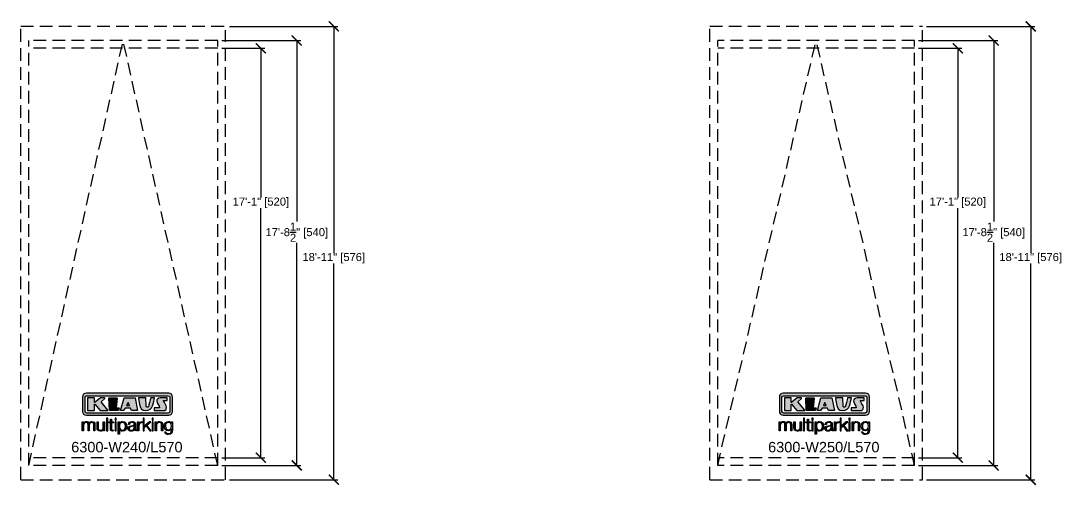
# Model space of a CAD drawing. Extents: x -210816 to 20092, y 4708 to 41486.
# Drawn here: x 16581 to 17101, y 9720 to 9952 of the extents above; entities that cross this region are included whole.
import ezdxf

# ---------------------------------------------------------------- set-up
doc = ezdxf.new("R2010")
doc.units = 0
doc.header["$MEASUREMENT"] = 0
doc.linetypes.add('DASHED', pattern=[0.2067, 0.1654, -0.0413])
doc.linetypes.add('HIDDEN', pattern=[9.525, 6.35, -3.175])
doc.layers.get('0').update_dxf_attribs({"linetype": 'CONTINUOUS'})
doc.layers.get('DEFPOINTS').update_dxf_attribs({"linetype": 'CONTINUOUS'})
for name, color, linetype in [('DIM', 6, 'CONTINUOUS'), ('KLAUS', 30, 'CONTINUOUS'), ('LOGO', 7, 'CONTINUOUS')]:
    doc.layers.add(name, color=color, linetype=linetype)
doc.styles.get("Standard").update_dxf_attribs({"font": 'arial.ttf'})
doc.dimstyles.get("Standard").update_dxf_attribs({"dimtxt": 5, "dimasz": 5, "dimexe": 2, "dimexo": 2, "dimgap": 0.09, "dimtad": 0, "dimtih": 1, "dimtoh": 1, "dimdec": 1, "dimzin": 0, "dimdsep": 46, "dimlunit": 4, "dimtxsty": 'Standard', "dimblk": 'ARCHTICK', "dimcen": -0.09, "dimadec": 0, "dimazin": 0, "dimtfac": 1, "dimtdec": 4, "dimtofl": 0, "dimtmove": 0, "dimatfit": 3, "dimldrblk": 'ARCHTICK', "dimfxl": 1, "dimtolj": 1, "dimtzin": 0, "dimarcsym": 0})

# ---------------------------------------------------------------- blocks, each defined once
blk = doc.blocks.new('_ARCHTICK')
at = {"color": 0, "linetype": 'ByBlock', "const_width": 0.15}
blk.add_lwpolyline([(-0.5, -0.5), (0.5, 0.5)], dxfattribs=at)
blk = doc.blocks.new('*D10976')
at = {"layer": 'DEFPOINTS', "color": 0}
for p in [(16679.45, 9942.21), (16679.45, 9729.66), (16719, 9729.66)]:
    blk.add_point(p, dxfattribs=at)
at = {"layer": 'DIM', "color": 0, "lineweight": -2}
for p, q in [((16681.45, 9942.21), (16721, 9942.21)), ((16719, 9942.21), (16719, 9851.7)), ((16719, 9729.66), (16719, 9841.04)), ((16681.45, 9729.66), (16721, 9729.66))]:
    blk.add_line(p, q, dxfattribs=at)
at = {"layer": 'DIM', "color": 0, "lineweight": -2, "xscale": 5, "yscale": 5, "zscale": 5}
for p, rotation in [((16719, 9942.21), 90), ((16719, 9729.66), 270)]:
    blk.add_blockref('_ARCHTICK', p, dxfattribs=dict(at, rotation=rotation))
at = {"layer": 'DIM', "color": 0, "insert": (16719, 9846.37), "char_height": 4, "attachment_point": 5}
blk.add_mtext('\\A1;17\'-8{\\H1.000000x;\\S1/2;}" [540]', dxfattribs=at)
blk = doc.blocks.new('*D10977')
at = {"layer": 'DEFPOINTS', "color": 0}
for p in [(16683.38, 9949.31), (16683.38, 9722.56), (16737.48, 9722.56)]:
    blk.add_point(p, dxfattribs=at)
at = {"layer": 'DIM', "color": 0, "lineweight": -2}
for p, q in [((16685.38, 9949.31), (16739.48, 9949.31)), ((16737.48, 9949.31), (16737.48, 9835.97)), ((16737.48, 9722.56), (16737.48, 9830.67)), ((16685.38, 9722.56), (16739.48, 9722.56))]:
    blk.add_line(p, q, dxfattribs=at)
at = {"layer": 'DIM', "color": 0, "lineweight": -2, "xscale": 5, "yscale": 5, "zscale": 5}
for p, rotation in [((16737.48, 9949.31), 90), ((16737.48, 9722.56), 270)]:
    blk.add_blockref('_ARCHTICK', p, dxfattribs=dict(at, rotation=rotation))
at = {"layer": 'DIM', "color": 0, "insert": (16737.48, 9833.32), "char_height": 4, "attachment_point": 5}
blk.add_mtext('\\A1;18\'-11" [576]', dxfattribs=at)
blk = doc.blocks.new('*D10978')
at = {"layer": 'DEFPOINTS', "color": 0}
for p in [(16679.45, 9938.31), (16679.45, 9733.56), (16701.05, 9733.56)]:
    blk.add_point(p, dxfattribs=at)
at = {"layer": 'DIM', "color": 0, "lineweight": -2}
for p, q in [((16681.45, 9938.31), (16703.05, 9938.31)), ((16701.05, 9938.31), (16701.05, 9863.71)), ((16701.05, 9733.56), (16701.05, 9858.4)), ((16681.45, 9733.56), (16703.05, 9733.56))]:
    blk.add_line(p, q, dxfattribs=at)
at = {"layer": 'DIM', "color": 0, "lineweight": -2, "xscale": 5, "yscale": 5, "zscale": 5}
for p, rotation in [((16701.05, 9938.31), 90), ((16701.05, 9733.56), 270)]:
    blk.add_blockref('_ARCHTICK', p, dxfattribs=dict(at, rotation=rotation))
at = {"layer": 'DIM', "color": 0, "insert": (16701.05, 9861.05), "char_height": 4, "attachment_point": 5}
blk.add_mtext('\\A1;17\'-1" [520]', dxfattribs=at)
blk = doc.blocks.new('*D10994')
at = {"layer": 'DEFPOINTS', "color": 0}
for p in [(17027.88, 9942.21), (17027.88, 9729.66), (17067.43, 9729.66)]:
    blk.add_point(p, dxfattribs=at)
at = {"layer": 'DIM', "color": 0, "lineweight": -2}
for p, q in [((17029.88, 9942.21), (17069.43, 9942.21)), ((17067.43, 9942.21), (17067.43, 9851.7)), ((17067.43, 9729.66), (17067.43, 9841.04)), ((17029.88, 9729.66), (17069.43, 9729.66))]:
    blk.add_line(p, q, dxfattribs=at)
at = {"layer": 'DIM', "color": 0, "lineweight": -2, "xscale": 5, "yscale": 5, "zscale": 5}
for p, rotation in [((17067.43, 9942.21), 90), ((17067.43, 9729.66), 270)]:
    blk.add_blockref('_ARCHTICK', p, dxfattribs=dict(at, rotation=rotation))
at = {"layer": 'DIM', "color": 0, "insert": (17067.43, 9846.37), "char_height": 4, "attachment_point": 5}
blk.add_mtext('\\A1;17\'-8{\\H1.000000x;\\S1/2;}" [540]', dxfattribs=at)
blk = doc.blocks.new('*D10995')
at = {"layer": 'DEFPOINTS', "color": 0}
for p in [(17031.81, 9949.31), (17031.81, 9722.56), (17085.92, 9722.56)]:
    blk.add_point(p, dxfattribs=at)
at = {"layer": 'DIM', "color": 0, "lineweight": -2}
for p, q in [((17033.81, 9949.31), (17087.92, 9949.31)), ((17085.92, 9949.31), (17085.92, 9835.97)), ((17085.92, 9722.56), (17085.92, 9830.67)), ((17033.81, 9722.56), (17087.92, 9722.56))]:
    blk.add_line(p, q, dxfattribs=at)
at = {"layer": 'DIM', "color": 0, "lineweight": -2, "xscale": 5, "yscale": 5, "zscale": 5}
for p, rotation in [((17085.92, 9949.31), 90), ((17085.92, 9722.56), 270)]:
    blk.add_blockref('_ARCHTICK', p, dxfattribs=dict(at, rotation=rotation))
at = {"layer": 'DIM', "color": 0, "insert": (17085.92, 9833.32), "char_height": 4, "attachment_point": 5}
blk.add_mtext('\\A1;18\'-11" [576]', dxfattribs=at)
blk = doc.blocks.new('*D10996')
at = {"layer": 'DEFPOINTS', "color": 0}
for p in [(17027.88, 9938.31), (17027.88, 9733.56), (17049.48, 9733.56)]:
    blk.add_point(p, dxfattribs=at)
at = {"layer": 'DIM', "color": 0, "lineweight": -2}
for p, q in [((17029.88, 9938.31), (17051.48, 9938.31)), ((17049.48, 9938.31), (17049.48, 9863.71)), ((17049.48, 9733.56), (17049.48, 9858.4)), ((17029.88, 9733.56), (17051.48, 9733.56))]:
    blk.add_line(p, q, dxfattribs=at)
at = {"layer": 'DIM', "color": 0, "lineweight": -2, "xscale": 5, "yscale": 5, "zscale": 5}
for p, rotation in [((17049.48, 9938.31), 90), ((17049.48, 9733.56), 270)]:
    blk.add_blockref('_ARCHTICK', p, dxfattribs=dict(at, rotation=rotation))
at = {"layer": 'DIM', "color": 0, "insert": (17049.48, 9861.05), "char_height": 4, "attachment_point": 5}
blk.add_mtext('\\A1;17\'-1" [520]', dxfattribs=at)
blk = doc.blocks.new('KLAUS')
at = {"layer": 'LOGO'}
h = blk.add_hatch(color=8, dxfattribs=at)
h.dxf.hatch_style = 2
edge = h.paths.add_edge_path()
edge.add_spline(control_points=[(3.6, 29.09), (2.88, 29.09), (2.3, 28.51), (2.3, 27.8), (2.3, 27.8), (2.3, 16.11), (2.3, 16.11), (2.3, 15.39), (2.88, 14.81), (3.6, 14.81), (3.6, 14.81), (71.16, 14.81), (71.16, 14.81), (71.88, 14.81), (72.46, 15.39), (72.46, 16.11), (72.46, 16.11), (72.46, 27.8), (72.46, 27.8), (72.46, 28.51), (71.88, 29.09), (71.16, 29.09), (71.16, 29.09), (3.6, 29.09), (3.6, 29.09), (3.6, 29.09), (3.6, 29.09), (3.6, 29.09)], knot_values=[0, 0, 0, 0, 1, 1, 1, 2, 2, 2, 3, 3, 3, 4, 4, 4, 5, 5, 5, 6, 6, 6, 7, 7, 7, 8, 8, 8, 9, 9, 9, 9], degree=3, periodic=0)
edge = h.paths.add_edge_path()
edge.add_spline(control_points=[(3.35, 31.23), (3.35, 31.23), (71.47, 31.23), (71.47, 31.23), (73.26, 31.23), (74.71, 29.77), (74.71, 27.99), (74.71, 27.99), (74.71, 16.17), (74.71, 16.17), (74.71, 14.38), (73.26, 12.93), (71.47, 12.93), (71.47, 12.93), (3.35, 12.93), (3.35, 12.93), (1.56, 12.93), (0.11, 14.38), (0.11, 16.17), (0.11, 16.17), (0.11, 27.99), (0.11, 27.99), (0.11, 29.77), (1.56, 31.23), (3.35, 31.23), (3.35, 31.23), (3.35, 31.23), (3.35, 31.23)], knot_values=[0, 0, 0, 0, 1, 1, 1, 2, 2, 2, 3, 3, 3, 4, 4, 4, 5, 5, 5, 6, 6, 6, 7, 7, 7, 8, 8, 8, 9, 9, 9, 9], degree=3, periodic=0)
h = blk.add_hatch(color=8, dxfattribs=at)
h.dxf.hatch_style = 2
edge = h.paths.add_edge_path()
edge.add_spline(control_points=[(4.5, 27.33), (4.5, 27.33), (9.7, 27.33), (9.7, 27.33), (9.84, 27.33), (9.96, 27.22), (9.96, 27.08), (9.96, 27.08), (9.96, 23.69), (9.96, 23.69), (9.96, 23.69), (9.94, 23.64), (10.04, 23.59), (10.14, 23.53), (10.2, 23.57), (10.2, 23.57), (10.2, 23.57), (10.51, 23.75), (10.51, 23.75), (10.51, 23.75), (14.94, 27.33), (14.94, 27.33), (14.94, 27.33), (18.41, 27.33), (18.41, 27.33), (18.41, 27.33), (18.49, 27.33), (18.56, 27.2), (18.65, 27.04), (18.53, 26.91), (18.53, 26.91), (18.53, 26.91), (15.49, 24.11), (15.49, 24.11), (15.49, 24.11), (21.14, 17.06), (21.14, 17.06), (21.14, 17.06), (21.13, 16.91), (21.13, 16.91), (21.08, 16.84), (20.99, 16.82), (20.99, 16.82), (20.99, 16.82), (14.7, 16.82), (14.7, 16.82), (14.7, 16.82), (10.26, 22.17), (10.26, 22.17), (10.26, 22.17), (10.19, 22.24), (10.08, 22.21), (9.97, 22.18), (9.96, 22.11), (9.96, 22.11), (9.96, 22.11), (9.96, 17.08), (9.96, 17.08), (9.96, 16.94), (9.84, 16.82), (9.7, 16.82), (9.7, 16.82), (4.5, 16.82), (4.5, 16.82), (4.36, 16.82), (4.25, 16.94), (4.25, 17.08), (4.25, 17.08), (4.25, 27.08), (4.25, 27.08), (4.25, 27.22), (4.36, 27.33), (4.5, 27.33), (4.5, 27.33), (4.5, 27.33), (4.5, 27.33)], knot_values=[0, 0, 0, 0, 1, 1, 1, 2, 2, 2, 3, 3, 3, 4, 4, 4, 5, 5, 5, 6, 6, 6, 7, 7, 7, 8, 8, 8, 9, 9, 9, 10, 10, 10, 11, 11, 11, 12, 12, 12, 13, 13, 13, 14, 14, 14, 15, 15, 15, 16, 16, 16, 17, 17, 17, 18, 18, 18, 19, 19, 19, 20, 20, 20, 21, 21, 21, 22, 22, 22, 23, 23, 23, 24, 24, 24, 25, 25, 25, 25], degree=3, periodic=0)
h = blk.add_hatch(color=8, dxfattribs=at)
h.dxf.hatch_style = 2
h.paths.add_polyline_path([(22.42, 17.06), (21.97, 27.15), (22.24, 27.33), (28.55, 27.33), (28.86, 26.97), (28.01, 19.08), (30.26, 19.07), (30.44, 18.95), (30.08, 16.95), (29.49, 16.82), (22.6, 16.82)])
h = blk.add_hatch(color=8, dxfattribs=at)
h.paths.add_polyline_path([(36.52, 21.01), (38.93, 21.01), (37.87, 23.57)])
h.paths.add_polyline_path([(34.52, 27.33), (43.65, 27.33), (45.76, 16.94), (45.57, 16.82), (40.83, 16.82), (39.89, 18.95), (35.42, 18.95), (34.27, 16.82), (31.78, 16.82), (31.66, 17)])
h = blk.add_hatch(color=8, dxfattribs=at)
h.dxf.hatch_style = 2
edge = h.paths.add_edge_path()
edge.add_spline(control_points=[(52.69, 27.32), (52.69, 27.32), (52.88, 20.14), (52.88, 20.14), (53.01, 19.89), (53.2, 19.77), (53.43, 19.71), (53.91, 19.59), (54.43, 19.57), (54.64, 20.03), (55.23, 21.34), (56.27, 25.45), (56.6, 27.33), (56.6, 27.33), (59.77, 27.33), (59.77, 27.33), (58.77, 23.9), (58.56, 16.82), (52.63, 16.76), (48.72, 16.72), (48.01, 19.35), (47.27, 22.24), (46.89, 23.68), (46.54, 27.33), (46.54, 27.33), (46.54, 27.33), (52.69, 27.32), (52.69, 27.32), (52.69, 27.32), (52.69, 27.32), (52.69, 27.32)], knot_values=[0, 0, 0, 0, 1, 1, 1, 2, 2, 2, 3, 3, 3, 4, 4, 4, 5, 5, 5, 6, 6, 6, 7, 7, 7, 8, 8, 8, 9, 9, 9, 10, 10, 10, 10], degree=3, periodic=0)
h = blk.add_hatch(color=8, dxfattribs=at)
h.dxf.hatch_style = 2
edge = h.paths.add_edge_path()
edge.add_spline(control_points=[(64.46, 27.33), (64.46, 27.33), (70.31, 27.33), (70.31, 27.33), (70.31, 26.52), (70.31, 26.02), (70.31, 25.12), (70.31, 25.12), (67.3, 25.12), (67.3, 25.12), (67.24, 25.04), (67.25, 25.11), (67.25, 24.91), (67.25, 24.88), (69.73, 20.38), (69.73, 19.57), (69.73, 16.4), (67.22, 16.81), (65.9, 16.82), (65.9, 16.82), (59.59, 16.82), (59.59, 16.82), (59.59, 17.76), (59.59, 18.23), (59.59, 19.14), (59.59, 19.14), (63.75, 19.14), (63.75, 19.14), (63.82, 19.22), (63.81, 19.11), (63.81, 19.31), (63.81, 20.32), (61.58, 23.06), (61.58, 24.63), (61.58, 26.33), (62.83, 27.34), (64.46, 27.33), (64.46, 27.33), (64.46, 27.33), (64.46, 27.33)], knot_values=[0, 0, 0, 0, 1, 1, 1, 2, 2, 2, 3, 3, 3, 4, 4, 4, 5, 5, 5, 6, 6, 6, 7, 7, 7, 8, 8, 8, 9, 9, 9, 10, 10, 10, 11, 11, 11, 12, 12, 12, 13, 13, 13, 13], degree=3, periodic=0)
h = blk.add_hatch(color=30, dxfattribs=at)
h.dxf.hatch_style = 2
h.paths.add_polyline_path([(20.07, 0), (20.99, 0), (20.99, 10.45), (20.07, 10.45)])
h = blk.add_hatch(color=30, dxfattribs=at)
h.dxf.hatch_style = 2
edge = h.paths.add_edge_path()
edge.add_spline(control_points=[(24.22, 9.82), (24.22, 9.82), (23.3, 9.82), (23.3, 9.82), (23.3, 9.82), (23.3, 7.55), (23.3, 7.55), (23.3, 7.55), (21.98, 7.55), (21.98, 7.55), (21.98, 7.55), (21.98, 6.78), (21.98, 6.78), (21.98, 6.78), (23.3, 6.78), (23.3, 6.78), (23.3, 6.78), (23.3, 1.61), (23.3, 1.61), (23.28, 0.32), (23.71, -0.09), (24.94, -0.09), (25.22, -0.09), (25.48, -0.06), (25.76, -0.06), (25.76, -0.06), (25.76, 0.73), (25.76, 0.73), (25.5, 0.7), (25.23, 0.69), (24.97, 0.69), (24.31, 0.73), (24.22, 1.08), (24.22, 1.68), (24.22, 1.68), (24.22, 6.78), (24.22, 6.78), (24.22, 6.78), (25.76, 6.78), (25.76, 6.78), (25.76, 6.78), (25.76, 7.55), (25.76, 7.55), (25.76, 7.55), (24.22, 7.55), (24.22, 7.55), (24.22, 7.55), (24.22, 9.82), (24.22, 9.82), (24.22, 9.82), (24.22, 9.82), (24.22, 9.82)], knot_values=[0, 0, 0, 0, 1, 1, 1, 2, 2, 2, 3, 3, 3, 4, 4, 4, 5, 5, 5, 6, 6, 6, 7, 7, 7, 8, 8, 8, 9, 9, 9, 10, 10, 10, 11, 11, 11, 12, 12, 12, 13, 13, 13, 14, 14, 14, 15, 15, 15, 16, 16, 16, 17, 17, 17, 17], degree=3, periodic=0)
h = blk.add_hatch(color=30, dxfattribs=at)
h.paths.add_polyline_path([(27.1, 0), (28.03, 0), (28.03, 7.55), (27.1, 7.55)])
h.paths.add_polyline_path([(27.1, 8.98), (28.03, 8.98), (28.03, 10.45), (27.1, 10.45)])
h = blk.add_hatch(color=30, dxfattribs=at)
h.dxf.hatch_style = 2
h.paths.add_polyline_path([(50.4, 0), (51.32, 0), (51.32, 2.87), (52.82, 4.11), (55.8, 0), (56.96, 0), (53.52, 4.76), (56.74, 7.55), (55.51, 7.55), (51.32, 3.89), (51.32, 10.45), (50.4, 10.45)])
h = blk.add_hatch(color=30, dxfattribs=at)
h.paths.add_polyline_path([(57.74, 0), (58.66, 0), (58.66, 7.55), (57.74, 7.55)])
h.paths.add_polyline_path([(57.74, 8.98), (58.66, 8.98), (58.66, 10.45), (57.74, 10.45)])
h = blk.add_hatch(color=30, dxfattribs=at)
h.dxf.hatch_style = 2
edge = h.paths.add_edge_path()
edge.add_spline(control_points=[(0, 0), (0, 0), (0.92, 0), (0.92, 0), (0.92, 0), (0.92, 4.22), (0.92, 4.22), (0.94, 5.8), (1.58, 7), (3.18, 7), (4.35, 7), (4.77, 6.15), (4.76, 5.12), (4.76, 5.12), (4.76, 0), (4.76, 0), (4.76, 0), (5.68, 0), (5.68, 0), (5.68, 0), (5.68, 4.27), (5.68, 4.27), (5.68, 5.68), (6.14, 7), (7.73, 7), (9.05, 7), (9.52, 6.32), (9.52, 5.08), (9.52, 5.08), (9.52, 0), (9.52, 0), (9.52, 0), (10.44, 0), (10.44, 0), (10.44, 0), (10.44, 5.12), (10.44, 5.12), (10.44, 6.91), (9.59, 7.77), (7.94, 7.77), (6.94, 7.77), (5.99, 7.29), (5.54, 6.3), (5.26, 7.29), (4.36, 7.77), (3.37, 7.77), (2.17, 7.77), (1.38, 7.19), (0.89, 6.28), (0.89, 6.28), (0.85, 6.28), (0.85, 6.28), (0.85, 6.28), (0.85, 7.55), (0.85, 7.55), (0.85, 7.55), (0, 7.55), (0, 7.55), (0, 7.55), (0, 0), (0, 0), (0, 0), (0, 0), (0, 0)], knot_values=[0, 0, 0, 0, 1, 1, 1, 2, 2, 2, 3, 3, 3, 4, 4, 4, 5, 5, 5, 6, 6, 6, 7, 7, 7, 8, 8, 8, 9, 9, 9, 10, 10, 10, 11, 11, 11, 12, 12, 12, 13, 13, 13, 14, 14, 14, 15, 15, 15, 16, 16, 16, 17, 17, 17, 18, 18, 18, 19, 19, 19, 20, 20, 20, 21, 21, 21, 21], degree=3, periodic=0)
h = blk.add_hatch(color=30, dxfattribs=at)
h.dxf.hatch_style = 2
edge = h.paths.add_edge_path()
edge.add_spline(control_points=[(18.31, 7.55), (18.31, 7.55), (17.39, 7.55), (17.39, 7.55), (17.39, 7.55), (17.39, 3.59), (17.39, 3.59), (17.39, 2.05), (16.7, 0.56), (15.12, 0.56), (13.66, 0.56), (13.15, 1.27), (13.1, 2.64), (13.1, 2.64), (13.1, 7.55), (13.1, 7.55), (13.1, 7.55), (12.18, 7.55), (12.18, 7.55), (12.18, 7.55), (12.18, 2.65), (12.18, 2.65), (12.18, 0.89), (12.93, -0.22), (14.83, -0.22), (15.96, -0.22), (16.95, 0.35), (17.44, 1.36), (17.44, 1.36), (17.47, 1.36), (17.47, 1.36), (17.47, 1.36), (17.47, 0), (17.47, 0), (17.47, 0), (18.31, 0), (18.31, 0), (18.31, 0), (18.31, 7.55), (18.31, 7.55), (18.31, 7.55), (18.31, 7.55), (18.31, 7.55)], knot_values=[0, 0, 0, 0, 1, 1, 1, 2, 2, 2, 3, 3, 3, 4, 4, 4, 5, 5, 5, 6, 6, 6, 7, 7, 7, 8, 8, 8, 9, 9, 9, 10, 10, 10, 11, 11, 11, 12, 12, 12, 13, 13, 13, 14, 14, 14, 14], degree=3, periodic=0)
h = blk.add_hatch(color=30, dxfattribs=at)
edge = h.paths.add_edge_path()
edge.add_spline(control_points=[(35.84, 3.78), (35.84, 2.21), (35.12, 0.56), (33.37, 0.56), (31.4, 0.56), (30.72, 2.21), (30.72, 3.78), (30.72, 5.49), (31.33, 7), (33.37, 7), (35.12, 7), (35.84, 5.34), (35.84, 3.78), (35.84, 3.78), (35.84, 3.78), (35.84, 3.78)], knot_values=[0, 0, 0, 0, 1, 1, 1, 2, 2, 2, 3, 3, 3, 4, 4, 4, 5, 5, 5, 5], degree=3, periodic=0)
edge = h.paths.add_edge_path()
edge.add_spline(control_points=[(29.79, -2.8), (29.79, -2.8), (30.72, -2.8), (30.72, -2.8), (30.72, -2.8), (30.72, 1.43), (30.72, 1.43), (30.72, 1.43), (30.74, 1.43), (30.74, 1.43), (31.14, 0.35), (32.24, -0.22), (33.37, -0.22), (35.66, -0.22), (36.76, 1.64), (36.76, 3.78), (36.76, 5.91), (35.66, 7.77), (33.37, 7.77), (32.15, 7.77), (31.1, 7.14), (30.67, 6.12), (30.67, 6.12), (30.64, 6.12), (30.64, 6.12), (30.64, 6.12), (30.64, 7.55), (30.64, 7.55), (30.64, 7.55), (29.79, 7.55), (29.79, 7.55), (29.79, 7.55), (29.79, -2.8), (29.79, -2.8), (29.79, -2.8), (29.79, -2.8), (29.79, -2.8)], knot_values=[0, 0, 0, 0, 1, 1, 1, 2, 2, 2, 3, 3, 3, 4, 4, 4, 5, 5, 5, 6, 6, 6, 7, 7, 7, 8, 8, 8, 9, 9, 9, 10, 10, 10, 11, 11, 11, 12, 12, 12, 12], degree=3, periodic=0)
h = blk.add_hatch(color=30, dxfattribs=at)
edge = h.paths.add_edge_path()
edge.add_spline(control_points=[(43.03, 2.93), (43.04, 1.45), (41.8, 0.56), (40.39, 0.56), (39.53, 0.56), (38.71, 1.13), (38.71, 2.05), (38.71, 3.53), (40.66, 3.51), (42.22, 3.79), (42.47, 3.84), (42.88, 3.91), (43, 4.13), (43, 4.13), (43.03, 4.13), (43.03, 4.13), (43.03, 4.13), (43.03, 2.93), (43.03, 2.93), (43.03, 2.93), (43.03, 2.93), (43.03, 2.93)], knot_values=[0, 0, 0, 0, 1, 1, 1, 2, 2, 2, 3, 3, 3, 4, 4, 4, 5, 5, 5, 6, 6, 6, 7, 7, 7, 7], degree=3, periodic=0)
edge = h.paths.add_edge_path()
edge.add_spline(control_points=[(39.03, 5.24), (39.06, 6.47), (39.91, 7), (41.05, 7), (42.14, 7), (43.03, 6.69), (43.03, 5.45), (43.03, 4.61), (42.6, 4.51), (41.84, 4.42), (39.85, 4.19), (37.79, 4.11), (37.79, 1.99), (37.79, 0.47), (38.93, -0.22), (40.32, -0.22), (41.77, -0.22), (42.43, 0.34), (43.07, 1.32), (43.07, 1.32), (43.1, 1.32), (43.1, 1.32), (43.1, 0.53), (43.25, 0), (44.19, 0), (44.43, 0), (44.58, 0.01), (44.79, 0.06), (44.79, 0.06), (44.79, 0.83), (44.79, 0.83), (44.71, 0.81), (44.6, 0.78), (44.49, 0.78), (44.13, 0.78), (43.95, 0.98), (43.95, 1.33), (43.95, 1.33), (43.95, 5.34), (43.95, 5.34), (43.95, 7.36), (42.5, 7.77), (41.17, 7.77), (39.44, 7.77), (38.2, 7.01), (38.11, 5.24), (38.11, 5.24), (39.03, 5.24), (39.03, 5.24), (39.03, 5.24), (39.03, 5.24), (39.03, 5.24)], knot_values=[0, 0, 0, 0, 1, 1, 1, 2, 2, 2, 3, 3, 3, 4, 4, 4, 5, 5, 5, 6, 6, 6, 7, 7, 7, 8, 8, 8, 9, 9, 9, 10, 10, 10, 11, 11, 11, 12, 12, 12, 13, 13, 13, 14, 14, 14, 15, 15, 15, 16, 16, 16, 17, 17, 17, 17], degree=3, periodic=0)
h = blk.add_hatch(color=30, dxfattribs=at)
h.dxf.hatch_style = 2
edge = h.paths.add_edge_path()
edge.add_spline(control_points=[(45.79, 0), (45.79, 0), (46.71, 0), (46.71, 0), (46.71, 0), (46.71, 4.03), (46.71, 4.03), (46.71, 5.59), (47.85, 6.82), (49.52, 6.73), (49.52, 6.73), (49.52, 7.66), (49.52, 7.66), (48.16, 7.72), (47.14, 7), (46.67, 5.78), (46.67, 5.78), (46.64, 5.78), (46.64, 5.78), (46.64, 5.78), (46.64, 7.55), (46.64, 7.55), (46.64, 7.55), (45.79, 7.55), (45.79, 7.55), (45.79, 7.55), (45.79, 0), (45.79, 0), (45.79, 0), (45.79, 0), (45.79, 0)], knot_values=[0, 0, 0, 0, 1, 1, 1, 2, 2, 2, 3, 3, 3, 4, 4, 4, 5, 5, 5, 6, 6, 6, 7, 7, 7, 8, 8, 8, 9, 9, 9, 10, 10, 10, 10], degree=3, periodic=0)
h = blk.add_hatch(color=30, dxfattribs=at)
h.dxf.hatch_style = 2
edge = h.paths.add_edge_path()
edge.add_spline(control_points=[(60.41, 0), (60.41, 0), (61.33, 0), (61.33, 0), (61.33, 0), (61.33, 4.41), (61.33, 4.41), (61.36, 5.89), (62.24, 7), (63.7, 7), (65.2, 7), (65.62, 6.02), (65.62, 4.71), (65.62, 4.71), (65.62, 0), (65.62, 0), (65.62, 0), (66.54, 0), (66.54, 0), (66.54, 0), (66.54, 4.86), (66.54, 4.86), (66.54, 6.66), (65.9, 7.77), (63.78, 7.77), (62.71, 7.77), (61.7, 7.16), (61.36, 6.25), (61.36, 6.25), (61.33, 6.25), (61.33, 6.25), (61.33, 6.25), (61.33, 7.55), (61.33, 7.55), (61.33, 7.55), (60.41, 7.55), (60.41, 7.55), (60.41, 7.55), (60.41, 0), (60.41, 0), (60.41, 0), (60.41, 0), (60.41, 0)], knot_values=[0, 0, 0, 0, 1, 1, 1, 2, 2, 2, 3, 3, 3, 4, 4, 4, 5, 5, 5, 6, 6, 6, 7, 7, 7, 8, 8, 8, 9, 9, 9, 10, 10, 10, 11, 11, 11, 12, 12, 12, 13, 13, 13, 14, 14, 14, 14], degree=3, periodic=0)
h = blk.add_hatch(color=30, dxfattribs=at)
edge = h.paths.add_edge_path()
edge.add_spline(control_points=[(71.32, 0.86), (69.62, 0.86), (68.83, 2.34), (68.83, 3.86), (68.83, 5.43), (69.56, 7), (71.32, 7), (73.06, 7), (73.75, 5.34), (73.75, 3.86), (73.75, 2.33), (72.91, 0.86), (71.32, 0.86), (71.32, 0.86), (71.32, 0.86), (71.32, 0.86)], knot_values=[0, 0, 0, 0, 1, 1, 1, 2, 2, 2, 3, 3, 3, 4, 4, 4, 5, 5, 5, 5], degree=3, periodic=0)
edge = h.paths.add_edge_path()
edge.add_spline(control_points=[(74.67, 7.55), (74.67, 7.55), (73.75, 7.55), (73.75, 7.55), (73.75, 7.55), (73.75, 6.25), (73.75, 6.25), (73.75, 6.25), (73.72, 6.25), (73.72, 6.25), (73.35, 7.09), (72.41, 7.77), (71.32, 7.77), (69.13, 7.77), (67.9, 6.05), (67.9, 3.97), (67.9, 1.82), (68.9, 0.09), (71.32, 0.09), (72.4, 0.09), (73.29, 0.72), (73.72, 1.64), (73.72, 1.64), (73.75, 1.64), (73.75, 1.64), (73.75, 1.64), (73.75, 0.61), (73.75, 0.61), (73.75, -1.23), (73.01, -2.24), (71.32, -2.24), (70.29, -2.24), (69.31, -1.85), (69.1, -0.73), (69.1, -0.73), (68.18, -0.73), (68.18, -0.73), (68.31, -2.34), (69.81, -3.02), (71.32, -3.02), (73.79, -3.02), (74.65, -1.64), (74.67, 0.61), (74.67, 0.61), (74.67, 7.55), (74.67, 7.55), (74.67, 7.55), (74.67, 7.55), (74.67, 7.55)], knot_values=[0, 0, 0, 0, 1, 1, 1, 2, 2, 2, 3, 3, 3, 4, 4, 4, 5, 5, 5, 6, 6, 6, 7, 7, 7, 8, 8, 8, 9, 9, 9, 10, 10, 10, 11, 11, 11, 12, 12, 12, 13, 13, 13, 14, 14, 14, 15, 15, 15, 16, 16, 16, 16], degree=3, periodic=0)
for points in [[(22.42, 17.06), (21.97, 27.15), (22.24, 27.33), (28.55, 27.33), (28.86, 26.97), (28.01, 19.08), (30.26, 19.07), (30.44, 18.95), (30.08, 16.95), (29.49, 16.82), (22.6, 16.82), (22.42, 17.06), (22.42, 17.06)], [(34.52, 27.33), (43.65, 27.33), (45.76, 16.94), (45.57, 16.82), (40.83, 16.82), (39.89, 18.95), (35.42, 18.95), (34.27, 16.82), (31.78, 16.82), (31.66, 17), (34.52, 27.33), (34.52, 27.33)], [(36.52, 21.01), (38.93, 21.01), (37.87, 23.57), (36.52, 21.01), (36.52, 21.01)], [(20.07, 0), (20.99, 0), (20.99, 10.45), (20.07, 10.45), (20.07, 0), (20.07, 0)], [(27.1, 8.98), (28.03, 8.98), (28.03, 10.45), (27.1, 10.45), (27.1, 8.98), (27.1, 8.98)], [(50.4, 0), (51.32, 0), (51.32, 2.87), (52.82, 4.11), (55.8, 0), (56.96, 0), (53.52, 4.76), (56.74, 7.55), (55.51, 7.55), (51.32, 3.89), (51.32, 10.45), (50.4, 10.45), (50.4, 0), (50.4, 0)], [(57.74, 8.98), (58.66, 8.98), (58.66, 10.45), (57.74, 10.45), (57.74, 8.98), (57.74, 8.98)], [(27.1, 0), (28.03, 0), (28.03, 7.55), (27.1, 7.55), (27.1, 0), (27.1, 0)], [(57.74, 0), (58.66, 0), (58.66, 7.55), (57.74, 7.55), (57.74, 0), (57.74, 0)]]:
    blk.add_lwpolyline(points, dxfattribs=at)
for points, knots in [([(3.35, 31.23), (3.35, 31.23), (71.47, 31.23), (71.47, 31.23), (73.26, 31.23), (74.71, 29.77), (74.71, 27.99), (74.71, 27.99), (74.71, 16.17), (74.71, 16.17), (74.71, 14.38), (73.26, 12.93), (71.47, 12.93), (71.47, 12.93), (3.35, 12.93), (3.35, 12.93), (1.56, 12.93), (0.11, 14.38), (0.11, 16.17), (0.11, 16.17), (0.11, 27.99), (0.11, 27.99), (0.11, 29.77), (1.56, 31.23), (3.35, 31.23), (3.35, 31.23), (3.35, 31.23), (3.35, 31.23)], [0, 0, 0, 0, 1, 1, 1, 2, 2, 2, 3, 3, 3, 4, 4, 4, 5, 5, 5, 6, 6, 6, 7, 7, 7, 8, 8, 8, 9, 9, 9, 9]), ([(3.6, 29.09), (2.88, 29.09), (2.3, 28.51), (2.3, 27.8), (2.3, 27.8), (2.3, 16.11), (2.3, 16.11), (2.3, 15.39), (2.88, 14.81), (3.6, 14.81), (3.6, 14.81), (71.16, 14.81), (71.16, 14.81), (71.88, 14.81), (72.46, 15.39), (72.46, 16.11), (72.46, 16.11), (72.46, 27.8), (72.46, 27.8), (72.46, 28.51), (71.88, 29.09), (71.16, 29.09), (71.16, 29.09), (3.6, 29.09), (3.6, 29.09), (3.6, 29.09), (3.6, 29.09), (3.6, 29.09)], [0, 0, 0, 0, 1, 1, 1, 2, 2, 2, 3, 3, 3, 4, 4, 4, 5, 5, 5, 6, 6, 6, 7, 7, 7, 8, 8, 8, 9, 9, 9, 9]), ([(4.5, 27.33), (4.5, 27.33), (9.7, 27.33), (9.7, 27.33), (9.84, 27.33), (9.96, 27.22), (9.96, 27.08), (9.96, 27.08), (9.96, 23.69), (9.96, 23.69), (9.96, 23.69), (9.94, 23.64), (10.04, 23.59), (10.14, 23.53), (10.2, 23.57), (10.2, 23.57), (10.2, 23.57), (10.51, 23.75), (10.51, 23.75), (10.51, 23.75), (14.94, 27.33), (14.94, 27.33), (14.94, 27.33), (18.41, 27.33), (18.41, 27.33), (18.41, 27.33), (18.49, 27.33), (18.56, 27.2), (18.65, 27.04), (18.53, 26.91), (18.53, 26.91), (18.53, 26.91), (15.49, 24.11), (15.49, 24.11), (15.49, 24.11), (21.14, 17.06), (21.14, 17.06), (21.14, 17.06), (21.13, 16.91), (21.13, 16.91), (21.08, 16.84), (20.99, 16.82), (20.99, 16.82), (20.99, 16.82), (14.7, 16.82), (14.7, 16.82), (14.7, 16.82), (10.26, 22.17), (10.26, 22.17), (10.26, 22.17), (10.19, 22.24), (10.08, 22.21), (9.97, 22.18), (9.96, 22.11), (9.96, 22.11), (9.96, 22.11), (9.96, 17.08), (9.96, 17.08), (9.96, 16.94), (9.84, 16.82), (9.7, 16.82), (9.7, 16.82), (4.5, 16.82), (4.5, 16.82), (4.36, 16.82), (4.25, 16.94), (4.25, 17.08), (4.25, 17.08), (4.25, 27.08), (4.25, 27.08), (4.25, 27.22), (4.36, 27.33), (4.5, 27.33), (4.5, 27.33), (4.5, 27.33), (4.5, 27.33)], [0, 0, 0, 0, 1, 1, 1, 2, 2, 2, 3, 3, 3, 4, 4, 4, 5, 5, 5, 6, 6, 6, 7, 7, 7, 8, 8, 8, 9, 9, 9, 10, 10, 10, 11, 11, 11, 12, 12, 12, 13, 13, 13, 14, 14, 14, 15, 15, 15, 16, 16, 16, 17, 17, 17, 18, 18, 18, 19, 19, 19, 20, 20, 20, 21, 21, 21, 22, 22, 22, 23, 23, 23, 24, 24, 24, 25, 25, 25, 25]), ([(52.69, 27.32), (52.69, 27.32), (52.88, 20.14), (52.88, 20.14), (53.01, 19.89), (53.2, 19.77), (53.43, 19.71), (53.91, 19.59), (54.43, 19.57), (54.64, 20.03), (55.23, 21.34), (56.27, 25.45), (56.6, 27.33), (56.6, 27.33), (59.77, 27.33), (59.77, 27.33), (58.77, 23.9), (58.56, 16.82), (52.63, 16.76), (48.72, 16.72), (48.01, 19.35), (47.27, 22.24), (46.89, 23.68), (46.54, 27.33), (46.54, 27.33), (46.54, 27.33), (52.69, 27.32), (52.69, 27.32), (52.69, 27.32), (52.69, 27.32), (52.69, 27.32)], [0, 0, 0, 0, 1, 1, 1, 2, 2, 2, 3, 3, 3, 4, 4, 4, 5, 5, 5, 6, 6, 6, 7, 7, 7, 8, 8, 8, 9, 9, 9, 10, 10, 10, 10]), ([(64.46, 27.33), (64.46, 27.33), (70.31, 27.33), (70.31, 27.33), (70.31, 26.52), (70.31, 26.02), (70.31, 25.12), (70.31, 25.12), (67.3, 25.12), (67.3, 25.12), (67.24, 25.04), (67.25, 25.11), (67.25, 24.91), (67.25, 24.88), (69.73, 20.38), (69.73, 19.57), (69.73, 16.4), (67.22, 16.81), (65.9, 16.82), (65.9, 16.82), (59.59, 16.82), (59.59, 16.82), (59.59, 17.76), (59.59, 18.23), (59.59, 19.14), (59.59, 19.14), (63.75, 19.14), (63.75, 19.14), (63.82, 19.22), (63.81, 19.11), (63.81, 19.31), (63.81, 20.32), (61.58, 23.06), (61.58, 24.63), (61.58, 26.33), (62.83, 27.34), (64.46, 27.33), (64.46, 27.33), (64.46, 27.33), (64.46, 27.33)], [0, 0, 0, 0, 1, 1, 1, 2, 2, 2, 3, 3, 3, 4, 4, 4, 5, 5, 5, 6, 6, 6, 7, 7, 7, 8, 8, 8, 9, 9, 9, 10, 10, 10, 11, 11, 11, 12, 12, 12, 13, 13, 13, 13]), ([(24.22, 9.82), (24.22, 9.82), (23.3, 9.82), (23.3, 9.82), (23.3, 9.82), (23.3, 7.55), (23.3, 7.55), (23.3, 7.55), (21.98, 7.55), (21.98, 7.55), (21.98, 7.55), (21.98, 6.78), (21.98, 6.78), (21.98, 6.78), (23.3, 6.78), (23.3, 6.78), (23.3, 6.78), (23.3, 1.61), (23.3, 1.61), (23.28, 0.32), (23.71, -0.09), (24.94, -0.09), (25.22, -0.09), (25.48, -0.06), (25.76, -0.06), (25.76, -0.06), (25.76, 0.73), (25.76, 0.73), (25.5, 0.7), (25.23, 0.69), (24.97, 0.69), (24.31, 0.73), (24.22, 1.08), (24.22, 1.68), (24.22, 1.68), (24.22, 6.78), (24.22, 6.78), (24.22, 6.78), (25.76, 6.78), (25.76, 6.78), (25.76, 6.78), (25.76, 7.55), (25.76, 7.55), (25.76, 7.55), (24.22, 7.55), (24.22, 7.55), (24.22, 7.55), (24.22, 9.82), (24.22, 9.82), (24.22, 9.82), (24.22, 9.82), (24.22, 9.82)], [0, 0, 0, 0, 1, 1, 1, 2, 2, 2, 3, 3, 3, 4, 4, 4, 5, 5, 5, 6, 6, 6, 7, 7, 7, 8, 8, 8, 9, 9, 9, 10, 10, 10, 11, 11, 11, 12, 12, 12, 13, 13, 13, 14, 14, 14, 15, 15, 15, 16, 16, 16, 17, 17, 17, 17]), ([(0, 0), (0, 0), (0.92, 0), (0.92, 0), (0.92, 0), (0.92, 4.22), (0.92, 4.22), (0.94, 5.8), (1.58, 7), (3.18, 7), (4.35, 7), (4.77, 6.15), (4.76, 5.12), (4.76, 5.12), (4.76, 0), (4.76, 0), (4.76, 0), (5.68, 0), (5.68, 0), (5.68, 0), (5.68, 4.27), (5.68, 4.27), (5.68, 5.68), (6.14, 7), (7.73, 7), (9.05, 7), (9.52, 6.32), (9.52, 5.08), (9.52, 5.08), (9.52, 0), (9.52, 0), (9.52, 0), (10.44, 0), (10.44, 0), (10.44, 0), (10.44, 5.12), (10.44, 5.12), (10.44, 6.91), (9.59, 7.77), (7.94, 7.77), (6.94, 7.77), (5.99, 7.29), (5.54, 6.3), (5.26, 7.29), (4.36, 7.77), (3.37, 7.77), (2.17, 7.77), (1.38, 7.19), (0.89, 6.28), (0.89, 6.28), (0.85, 6.28), (0.85, 6.28), (0.85, 6.28), (0.85, 7.55), (0.85, 7.55), (0.85, 7.55), (0, 7.55), (0, 7.55), (0, 7.55), (0, 0), (0, 0), (0, 0), (0, 0), (0, 0)], [0, 0, 0, 0, 1, 1, 1, 2, 2, 2, 3, 3, 3, 4, 4, 4, 5, 5, 5, 6, 6, 6, 7, 7, 7, 8, 8, 8, 9, 9, 9, 10, 10, 10, 11, 11, 11, 12, 12, 12, 13, 13, 13, 14, 14, 14, 15, 15, 15, 16, 16, 16, 17, 17, 17, 18, 18, 18, 19, 19, 19, 20, 20, 20, 21, 21, 21, 21]), ([(18.31, 7.55), (18.31, 7.55), (17.39, 7.55), (17.39, 7.55), (17.39, 7.55), (17.39, 3.59), (17.39, 3.59), (17.39, 2.05), (16.7, 0.56), (15.12, 0.56), (13.66, 0.56), (13.15, 1.27), (13.1, 2.64), (13.1, 2.64), (13.1, 7.55), (13.1, 7.55), (13.1, 7.55), (12.18, 7.55), (12.18, 7.55), (12.18, 7.55), (12.18, 2.65), (12.18, 2.65), (12.18, 0.89), (12.93, -0.22), (14.83, -0.22), (15.96, -0.22), (16.95, 0.35), (17.44, 1.36), (17.44, 1.36), (17.47, 1.36), (17.47, 1.36), (17.47, 1.36), (17.47, 0), (17.47, 0), (17.47, 0), (18.31, 0), (18.31, 0), (18.31, 0), (18.31, 7.55), (18.31, 7.55), (18.31, 7.55), (18.31, 7.55), (18.31, 7.55)], [0, 0, 0, 0, 1, 1, 1, 2, 2, 2, 3, 3, 3, 4, 4, 4, 5, 5, 5, 6, 6, 6, 7, 7, 7, 8, 8, 8, 9, 9, 9, 10, 10, 10, 11, 11, 11, 12, 12, 12, 13, 13, 13, 14, 14, 14, 14]), ([(29.79, -2.8), (29.79, -2.8), (30.72, -2.8), (30.72, -2.8), (30.72, -2.8), (30.72, 1.43), (30.72, 1.43), (30.72, 1.43), (30.74, 1.43), (30.74, 1.43), (31.14, 0.35), (32.24, -0.22), (33.37, -0.22), (35.66, -0.22), (36.76, 1.64), (36.76, 3.78), (36.76, 5.91), (35.66, 7.77), (33.37, 7.77), (32.15, 7.77), (31.1, 7.14), (30.67, 6.12), (30.67, 6.12), (30.64, 6.12), (30.64, 6.12), (30.64, 6.12), (30.64, 7.55), (30.64, 7.55), (30.64, 7.55), (29.79, 7.55), (29.79, 7.55), (29.79, 7.55), (29.79, -2.8), (29.79, -2.8), (29.79, -2.8), (29.79, -2.8), (29.79, -2.8)], [0, 0, 0, 0, 1, 1, 1, 2, 2, 2, 3, 3, 3, 4, 4, 4, 5, 5, 5, 6, 6, 6, 7, 7, 7, 8, 8, 8, 9, 9, 9, 10, 10, 10, 11, 11, 11, 12, 12, 12, 12]), ([(35.84, 3.78), (35.84, 2.21), (35.12, 0.56), (33.37, 0.56), (31.4, 0.56), (30.72, 2.21), (30.72, 3.78), (30.72, 5.49), (31.33, 7), (33.37, 7), (35.12, 7), (35.84, 5.34), (35.84, 3.78), (35.84, 3.78), (35.84, 3.78), (35.84, 3.78)], [0, 0, 0, 0, 1, 1, 1, 2, 2, 2, 3, 3, 3, 4, 4, 4, 5, 5, 5, 5]), ([(39.03, 5.24), (39.06, 6.47), (39.91, 7), (41.05, 7), (42.14, 7), (43.03, 6.69), (43.03, 5.45), (43.03, 4.61), (42.6, 4.51), (41.84, 4.42), (39.85, 4.19), (37.79, 4.11), (37.79, 1.99), (37.79, 0.47), (38.93, -0.22), (40.32, -0.22), (41.77, -0.22), (42.43, 0.34), (43.07, 1.32), (43.07, 1.32), (43.1, 1.32), (43.1, 1.32), (43.1, 0.53), (43.25, 0), (44.19, 0), (44.43, 0), (44.58, 0.01), (44.79, 0.06), (44.79, 0.06), (44.79, 0.83), (44.79, 0.83), (44.71, 0.81), (44.6, 0.78), (44.49, 0.78), (44.13, 0.78), (43.95, 0.98), (43.95, 1.33), (43.95, 1.33), (43.95, 5.34), (43.95, 5.34), (43.95, 7.36), (42.5, 7.77), (41.17, 7.77), (39.44, 7.77), (38.2, 7.01), (38.11, 5.24), (38.11, 5.24), (39.03, 5.24), (39.03, 5.24), (39.03, 5.24), (39.03, 5.24), (39.03, 5.24)], [0, 0, 0, 0, 1, 1, 1, 2, 2, 2, 3, 3, 3, 4, 4, 4, 5, 5, 5, 6, 6, 6, 7, 7, 7, 8, 8, 8, 9, 9, 9, 10, 10, 10, 11, 11, 11, 12, 12, 12, 13, 13, 13, 14, 14, 14, 15, 15, 15, 16, 16, 16, 17, 17, 17, 17]), ([(43.03, 2.93), (43.04, 1.45), (41.8, 0.56), (40.39, 0.56), (39.53, 0.56), (38.71, 1.13), (38.71, 2.05), (38.71, 3.53), (40.66, 3.51), (42.22, 3.79), (42.47, 3.84), (42.88, 3.91), (43, 4.13), (43, 4.13), (43.03, 4.13), (43.03, 4.13), (43.03, 4.13), (43.03, 2.93), (43.03, 2.93), (43.03, 2.93), (43.03, 2.93), (43.03, 2.93)], [0, 0, 0, 0, 1, 1, 1, 2, 2, 2, 3, 3, 3, 4, 4, 4, 5, 5, 5, 6, 6, 6, 7, 7, 7, 7]), ([(45.79, 0), (45.79, 0), (46.71, 0), (46.71, 0), (46.71, 0), (46.71, 4.03), (46.71, 4.03), (46.71, 5.59), (47.85, 6.82), (49.52, 6.73), (49.52, 6.73), (49.52, 7.66), (49.52, 7.66), (48.16, 7.72), (47.14, 7), (46.67, 5.78), (46.67, 5.78), (46.64, 5.78), (46.64, 5.78), (46.64, 5.78), (46.64, 7.55), (46.64, 7.55), (46.64, 7.55), (45.79, 7.55), (45.79, 7.55), (45.79, 7.55), (45.79, 0), (45.79, 0), (45.79, 0), (45.79, 0), (45.79, 0)], [0, 0, 0, 0, 1, 1, 1, 2, 2, 2, 3, 3, 3, 4, 4, 4, 5, 5, 5, 6, 6, 6, 7, 7, 7, 8, 8, 8, 9, 9, 9, 10, 10, 10, 10]), ([(60.41, 0), (60.41, 0), (61.33, 0), (61.33, 0), (61.33, 0), (61.33, 4.41), (61.33, 4.41), (61.36, 5.89), (62.24, 7), (63.7, 7), (65.2, 7), (65.62, 6.02), (65.62, 4.71), (65.62, 4.71), (65.62, 0), (65.62, 0), (65.62, 0), (66.54, 0), (66.54, 0), (66.54, 0), (66.54, 4.86), (66.54, 4.86), (66.54, 6.66), (65.9, 7.77), (63.78, 7.77), (62.71, 7.77), (61.7, 7.16), (61.36, 6.25), (61.36, 6.25), (61.33, 6.25), (61.33, 6.25), (61.33, 6.25), (61.33, 7.55), (61.33, 7.55), (61.33, 7.55), (60.41, 7.55), (60.41, 7.55), (60.41, 7.55), (60.41, 0), (60.41, 0), (60.41, 0), (60.41, 0), (60.41, 0)], [0, 0, 0, 0, 1, 1, 1, 2, 2, 2, 3, 3, 3, 4, 4, 4, 5, 5, 5, 6, 6, 6, 7, 7, 7, 8, 8, 8, 9, 9, 9, 10, 10, 10, 11, 11, 11, 12, 12, 12, 13, 13, 13, 14, 14, 14, 14]), ([(74.67, 7.55), (74.67, 7.55), (73.75, 7.55), (73.75, 7.55), (73.75, 7.55), (73.75, 6.25), (73.75, 6.25), (73.75, 6.25), (73.72, 6.25), (73.72, 6.25), (73.35, 7.09), (72.41, 7.77), (71.32, 7.77), (69.13, 7.77), (67.9, 6.05), (67.9, 3.97), (67.9, 1.82), (68.9, 0.09), (71.32, 0.09), (72.4, 0.09), (73.29, 0.72), (73.72, 1.64), (73.72, 1.64), (73.75, 1.64), (73.75, 1.64), (73.75, 1.64), (73.75, 0.61), (73.75, 0.61), (73.75, -1.23), (73.01, -2.24), (71.32, -2.24), (70.29, -2.24), (69.31, -1.85), (69.1, -0.73), (69.1, -0.73), (68.18, -0.73), (68.18, -0.73), (68.31, -2.34), (69.81, -3.02), (71.32, -3.02), (73.79, -3.02), (74.65, -1.64), (74.67, 0.61), (74.67, 0.61), (74.67, 7.55), (74.67, 7.55), (74.67, 7.55), (74.67, 7.55), (74.67, 7.55)], [0, 0, 0, 0, 1, 1, 1, 2, 2, 2, 3, 3, 3, 4, 4, 4, 5, 5, 5, 6, 6, 6, 7, 7, 7, 8, 8, 8, 9, 9, 9, 10, 10, 10, 11, 11, 11, 12, 12, 12, 13, 13, 13, 14, 14, 14, 15, 15, 15, 16, 16, 16, 16]), ([(71.32, 0.86), (69.62, 0.86), (68.83, 2.34), (68.83, 3.86), (68.83, 5.43), (69.56, 7), (71.32, 7), (73.06, 7), (73.75, 5.34), (73.75, 3.86), (73.75, 2.33), (72.91, 0.86), (71.32, 0.86), (71.32, 0.86), (71.32, 0.86), (71.32, 0.86)], [0, 0, 0, 0, 1, 1, 1, 2, 2, 2, 3, 3, 3, 4, 4, 4, 5, 5, 5, 5])]:
    blk.add_open_spline(points, degree=3, knots=knots, dxfattribs=at)
blk = doc.blocks.new('A$C3822')
at = {"layer": 'KLAUS', "linetype": 'HIDDEN'}
for p, q in [((0, 0), (0, 226.75)), ((102.36, 0), (102.36, 224.77)), ((3.93, 7.1), (3.93, 219.65)), ((98.43, 219.65), (3.93, 219.65)), ((3.93, 7.1), (51.18, 219.65)), ((98.43, 7.1), (51.18, 219.65)), ((98.43, 7.1), (98.43, 219.65)), ((98.43, 7.1), (3.93, 7.1))]:
    blk.add_line(p, q, dxfattribs=at)
at = {"layer": 'KLAUS', "color": 4, "linetype": 'HIDDEN'}
for p, q in [((0, 226.75), (102.36, 226.75)), ((98.43, 215.75), (3.93, 215.75)), ((98.43, 11), (3.93, 11)), ((0, 0), (102.36, 0))]:
    blk.add_line(p, q, dxfattribs=at)
at = {"layer": 'KLAUS', "linetype": 'DASHED', "xscale": 0.6042342747489289, "yscale": 0.6042342747559075, "zscale": 0.604234274745576, "rotation": 0.01107024451872799}
blk.add_blockref('KLAUS', (30.75, 24.39), dxfattribs=at)
at = {"layer": 'KLAUS', "linetype": 'DASHED'}
blk.add_text('6300-W240/L570', height=5.1969, dxfattribs=at).set_placement((25.19, 13.69))
blk = doc.blocks.new('A$C29137')
at = {"layer": 'KLAUS', "linetype": 'HIDDEN'}
for p, q in [((0, 0), (0, 226.75)), ((106.3, 0), (106.3, 224.77)), ((3.93, 7.1), (3.93, 219.65)), ((102.37, 219.65), (3.93, 219.65)), ((3.93, 7.1), (53.15, 219.65)), ((102.37, 7.1), (53.15, 219.65)), ((102.37, 7.1), (102.37, 219.65)), ((102.37, 7.1), (3.93, 7.1))]:
    blk.add_line(p, q, dxfattribs=at)
at = {"layer": 'KLAUS', "color": 4, "linetype": 'HIDDEN'}
for p, q in [((0, 226.75), (106.3, 226.75)), ((102.37, 215.75), (3.93, 215.75)), ((102.37, 11), (3.93, 11)), ((0, 0), (106.3, 0))]:
    blk.add_line(p, q, dxfattribs=at)
at = {"layer": 'KLAUS', "linetype": 'DASHED', "xscale": 0.6042342747489289, "yscale": 0.6042342747559075, "zscale": 0.604234274745576, "rotation": 0.01107024451872799}
blk.add_blockref('KLAUS', (34.69, 24.39), dxfattribs=at)
at = {"layer": 'KLAUS', "linetype": 'DASHED'}
blk.add_text('6300-W250/L570', height=5.1969, dxfattribs=at).set_placement((29.13, 13.69))

msp = doc.modelspace()

# ---------------------------------------------------------------- block references
at = {"layer": 'DIM'}
for name, p in [('A$C3822', (16581.0141, 9722.564)), ('A$C29137', (16925.5099, 9722.564))]:
    msp.add_blockref(name, p, dxfattribs=at)

# ---------------------------------------------------------------- dimensions: what is measured, and where the dimension line sits
for base, p1, p2, picture, middle in [((16737.4841157643, 9722.5639816421), (16683.3763060967, 9949.3139816421), (16683.3763060967, 9722.5639816421), '*D10977', (16737.4841157643, 9833.3198477686)), ((17085.9177554174, 9722.5639816421), (17031.8099457497, 9949.3139816421), (17031.8099457497, 9722.5639816421), '*D10995', (17085.9177554174, 9833.3198477686)), ((16718.9952433215, 9729.6639816421), (16679.4452037345, 9942.2139816421), (16679.4452037345, 9729.6639816421), '*D10976', (16718.9952433215, 9846.3708165518)), ((16701.0501612446, 9733.5639816421), (16679.4452037345, 9938.3139816421), (16679.4452037345, 9733.5639816421), '*D10978', (16701.0501612446, 9861.0531564328)), ((17067.4288829745, 9729.6639816421), (17027.8788433875, 9942.2139816421), (17027.8788433875, 9729.6639816421), '*D10994', (17067.4288829745, 9846.3708165518)), ((17049.4838008977, 9733.5639816421), (17027.8788433875, 9938.3139816421), (17027.8788433875, 9733.5639816421), '*D10996', (17049.4838008977, 9861.0531564328))]:
    dim = msp.add_linear_dim(base=base, p1=p1, p2=p2, angle=90, dimstyle='Standard', override={"dimtxt": 4}, dxfattribs=at)
    dim.commit()
    dim.dimension.update_dxf_attribs({"geometry": picture, "text_midpoint": middle, "dimtype": 160})

doc.saveas('drawing.dxf')
